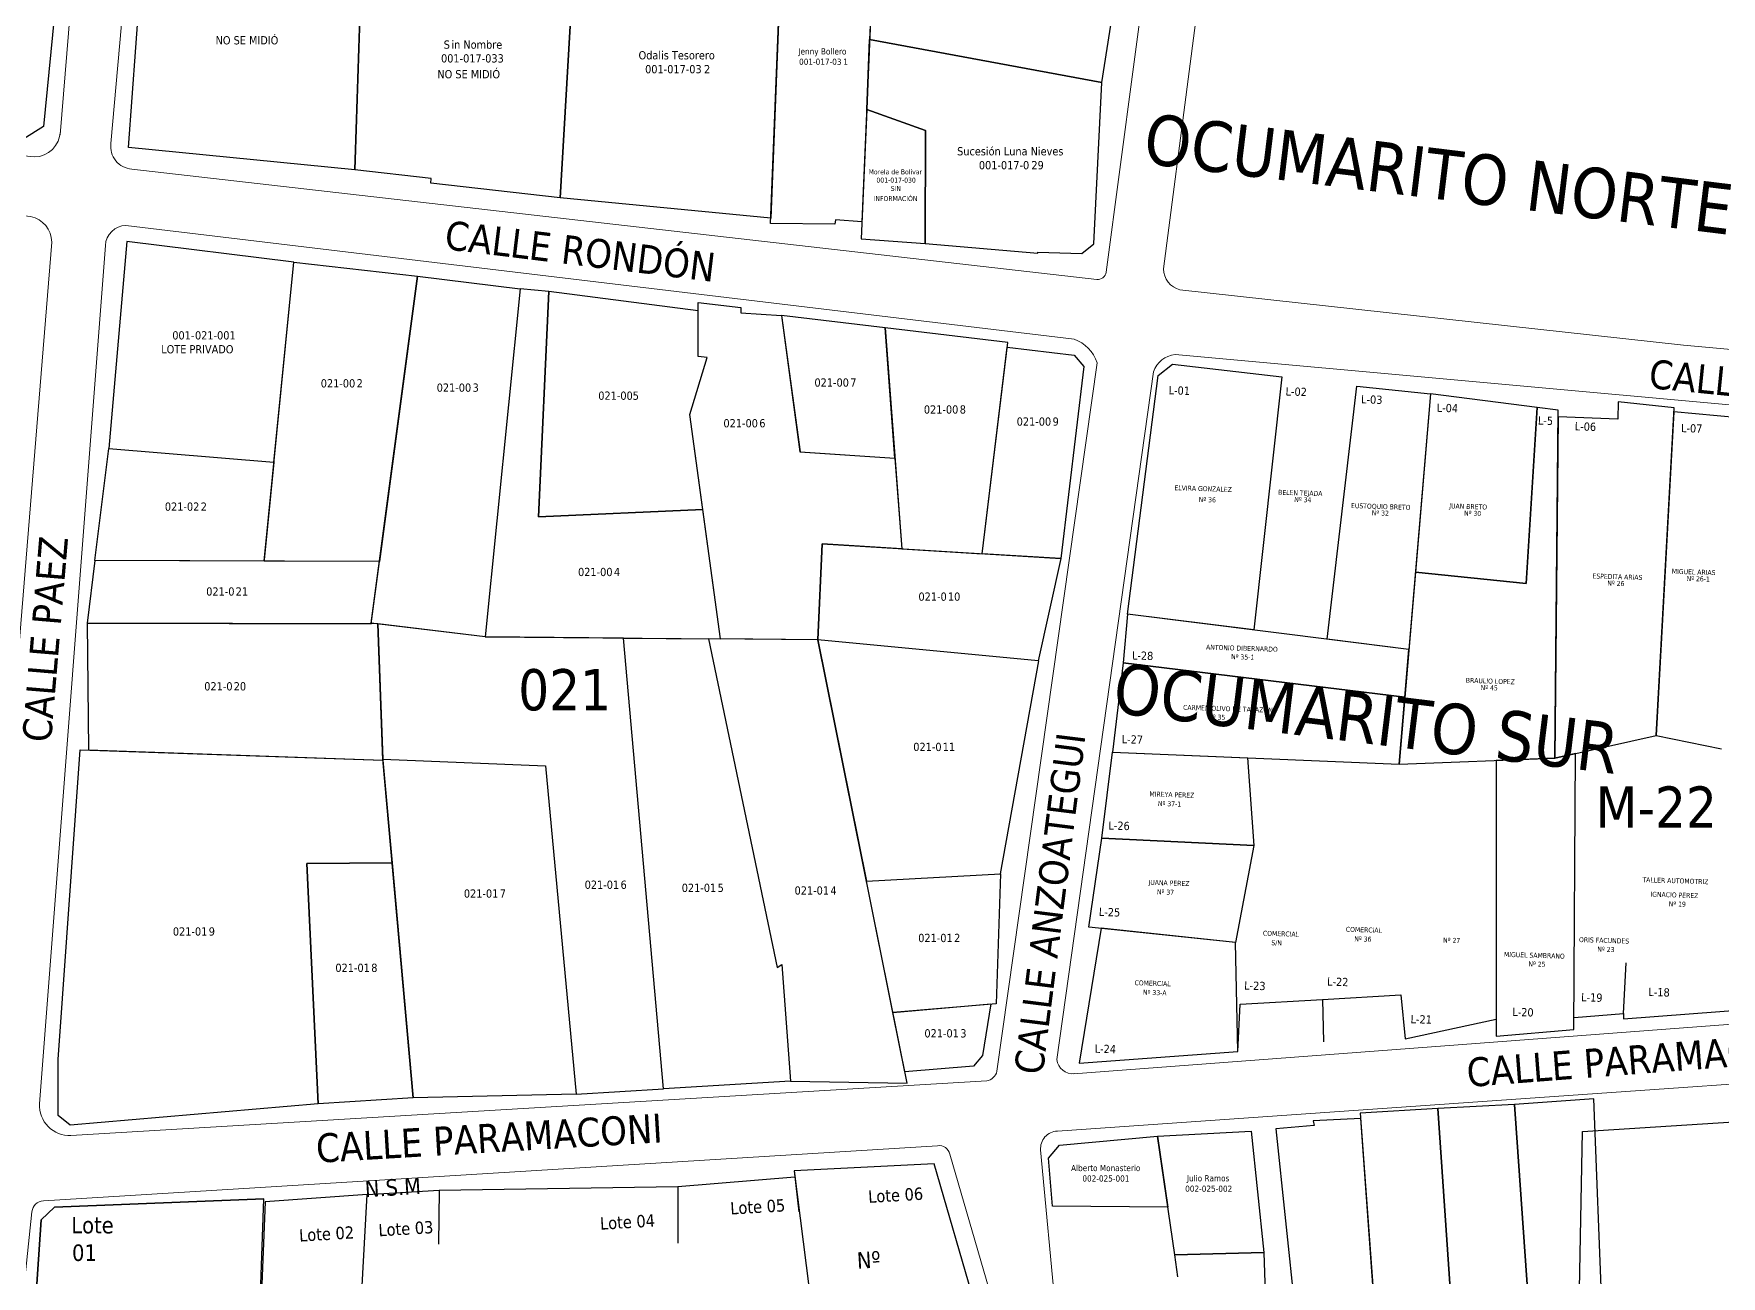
# Model space of a CAD drawing. Header units: metres. Extents: x 2 to 659295185, y -28 to 1124222152.
# Drawn here: x 658774.2 to 658978.8, y 1124353.5 to 1124504.1 of the extents above; entities that cross this region are included whole.
import ezdxf

# ---------------------------------------------------------------- set-up
doc = ezdxf.new("R2010")
doc.units = ezdxf.units.M
doc.header["$MEASUREMENT"] = 0
for name, color, linetype in [('CALLES', 1, 'CONTINUOUS'), ('MANZANA', 30, 'CONTINUOUS'), ('Numero de manzana', 6, 'CONTINUOUS'), ('PARCELA SL', 1, 'CONTINUOUS'), ('Parcelas', 140, 'CONTINUOUS'), ('POLIGONO', 1, 'CONTINUOUS')]:
    doc.layers.add(name, color=color, linetype=linetype)
doc.styles.get("Standard").update_dxf_attribs({"font": 'tahoma.ttf'})

msp = doc.modelspace()

# ---------------------------------------------------------------- linework, layer by layer
at = {"layer": 'MANZANA', "linetype": 'Continuous', "lineweight": 15}
for points in [[(658777.4528, 1124492.2606, -0.39583811), (658774.29, 1124489.1666), (658717.814, 1124494.934), (658714.101, 1124498.873), (658723.5356, 1124641.9489, -0.29875184), (658725.4452, 1124643.5675), (658747.933, 1124641.339), (658785.7919, 1124635.2479, -0.31263984), (658788.8218, 1124630.9632), (658777.418, 1124491.8361)], [(658919.3949, 1124588.9652), (658911.1302, 1124526.9494), (658878.0571, 1124535.2641), (658855.914, 1124538.1079), (658843.8451, 1124540.093), (658843.4756, 1124536.898), (658855.212, 1124535.7703), (658867.5185, 1124534.0835), (658874.9355, 1124532.5717), (658883.1378, 1124530.8997), (658893.128, 1124528.1245), (658900.5398, 1124526.8487), (658910.8752, 1124525.0353), (658904.2331, 1124475.1952, -0.42318416), (658903.1075, 1124474.3177), (658786.1198, 1124487.7066, -0.44217942), (658783.587, 1124490.8139), (658793.764, 1124604.8111, -0.28488497), (658797.485, 1124607.158), (658917.4138, 1124591.8888, -0.46506484), (658919.3949, 1124588.9652)], [(658716.12, 1124488.5426), (658773.8472, 1124481.9373, -0.35693612), (658776.4012, 1124478.8283), (658767.9545, 1124375.3546, -0.3152231), (658760.629, 1124368.334), (658710.2043, 1124366.3686, -0.40258586), (658708.0441, 1124368.0288), (658714.0323, 1124486.7725, -0.33544644), (658716.12, 1124488.5426)], [(658900.2717, 1124378.0201), (659055.7382, 1124389.7313, 0.29280857), (659057.2419, 1124391.5444), (659057.5212, 1124451.3484, 0.35422273), (659056.8274, 1124452.1117), (658912.6089, 1124465.2002, 0.30163594), (658909.9966, 1124463.1154), (658898.2647, 1124379.7305, 0.41161029), (658900.3932, 1124378.0293)], [(659055.8485, 1124382.0647), (658898.3381, 1124371.0551, 0.43042936), (658896.3056, 1124368.7797), (658898.1969, 1124348.5853), (658898.509, 1124345.0153), (658923.6449, 1124272.4919), (658939.4761, 1124278.122), (658950.9387, 1124280.2714), (658963.1935, 1124281.4237), (658970.1956, 1124281.8752), (658970.1956, 1124281.8752), (659061.2404, 1124285.2896, 0.40849393), (659064.4211, 1124288.1584), (659057.0739, 1124381.0042, 0.3695006), (659055.8485, 1124382.0647)], [(658913.9787, 1124269.0543, 0.36255694), (658914.4123, 1124270.3414), (658909.809, 1124286.121), (658907.045, 1124293.486), (658885.2804, 1124368.2508, 0.41096429), (658883.8112, 1124369.2844), (658775.3896, 1124362.6177, 0.37470685), (658774.0112, 1124361.2979), (658769.962, 1124322.812), (658759.9265, 1124208.1526, 0.2661707), (658760.7242, 1124207.0503), (658765.982, 1124206.4032), (658816.385, 1124234.622), (658828.96, 1124240.168), (658862.9307, 1124251.003), (658862.9307, 1124251.003), (658862.9307, 1124251.003), (658848.6211, 1124311.3468), (658852.1811, 1124311.3296), (658866.4336, 1124252.1459), (658913.9787, 1124269.0543)]]:
    msp.add_lwpolyline(points, format="xyb", dxfattribs=at)
for points in [[(658927.2284, 1124586.8755, -0.28617936), (658929.8975, 1124590.0965), (659060.9441, 1124573.8964), (659063.1476, 1124569.745), (659058.4831, 1124461.9178, -0.29082642), (659055.7547, 1124458.9376), (658974.267, 1124466.351), (658913.1992, 1124473.0647, -0.337282), (658911.2085, 1124475.5969), (658917.4144, 1124523.5024), (658936.1167, 1124522.6755), (658936.2646, 1124527.1074), (658917.8917, 1124527.1873), (658921.7176, 1124556.7207)], [(658782.9185, 1124478.4289), (658774.9391, 1124374.3889, 0.44719732), (658778.7367, 1124370.5269), (658889.763, 1124377.1663, 0.31399098), (658891.015, 1124378.3212), (658903.1639, 1124464.2276, 0.22838531), (658900.3532, 1124467.0815), (658785.4087, 1124480.8475, 0.4032541)]]:
    msp.add_lwpolyline(points, format="xyb", close=True, dxfattribs=at)
at = {"layer": 'PARCELA SL', "color": 1, "linetype": 'Continuous', "ltscale": 50}
for p, q in [((658966.9605, 1124385.3106), (658967.3181, 1124391.4665)), ((658920.2082, 1124380.7223), (658920.4918, 1124386.4453)), ((658920.4918, 1124386.4453), (658930.4749, 1124387.0267)), ((658930.4749, 1124387.0267), (658939.9688, 1124387.5796)), ((658930.4749, 1124387.0267), (658930.6173, 1124381.8987)), ((658939.9688, 1124387.5796), (658940.5075, 1124382.2467)), ((658940.5075, 1124382.2467), (658951.5377, 1124384.6547)), ((658960.9795, 1124384.8339), (658966.9605, 1124385.3106)), ((658966.9605, 1124384.6806), (658982.9153, 1124385.8829)), ((658966.9605, 1124385.3106), (658966.9605, 1124384.6806))]:
    msp.add_line(p, q, dxfattribs=at)
at = {"layer": 'PARCELA SL', "color": 1, "linetype": 'Continuous', "ltscale": 30}
for p, q in [((658814.6623, 1124363.3744), (658823.3763, 1124363.9027)), ((658823.3763, 1124363.9027), (658823.3194, 1124357.3495)), ((658823.3763, 1124363.9027), (658852.3026, 1124364.3614)), ((658852.3026, 1124364.3614), (658866.5143, 1124365.5339)), ((658852.3026, 1124364.3614), (658852.3026, 1124357.4803))]:
    msp.add_line(p, q, dxfattribs=at)
msp.add_lwpolyline([(658800.2847, 1124313.4343), (658811.9583, 1124313.9783), (658814.6623, 1124363.3744), (658802.2941, 1124362.4864), (658800.2847, 1124313.4343)], dxfattribs=at)
at = {"layer": 'Parcelas', "lineweight": -2}
for p, q in [((658785.7222, 1124490.3282), (658788.619, 1124529.8919)), ((658814.3841, 1124525.1174), (658813.1368, 1124487.5993)), ((658813.1368, 1124487.5993), (658814.3841, 1124525.1174)), ((658838.0623, 1124484.2031), (658840.1492, 1124520.3429)), ((658840.1492, 1124520.3429), (658838.0623, 1124484.2031)), ((658777.8465, 1124517.6697), (658775.4163, 1124492.8685)), ((658863.5684, 1124481.1081), (658864.9664, 1124516.9718)), ((658864.9605, 1124516.821), (658863.5925, 1124481.7276)), ((658876.0918, 1124515.5818), (658874.6387, 1124481.2826)), ((658876.0918, 1124515.5818), (658875.5762, 1124503.4127)), ((658903.7148, 1124498.1852), (658905.6206, 1124510.286)), ((658875.5762, 1124503.4127), (658875.2173, 1124494.9403)), ((658875.2173, 1124494.9403), (658875.5762, 1124503.4127)), ((658875.5762, 1124503.4127), (658903.7148, 1124498.1852)), ((658903.7148, 1124498.1852), (658875.5762, 1124503.4127)), ((658875.5762, 1124503.4127), (658903.7148, 1124498.1852)), ((658902.757, 1124478.6386), (658903.7148, 1124498.1852)), ((658875.2173, 1124494.9403), (658874.5529, 1124479.2569)), ((658882.3666, 1124492.362), (658875.2173, 1124494.9403)), ((658875.2173, 1124494.9403), (658882.3666, 1124492.362)), ((658882.3666, 1124492.362), (658875.2173, 1124494.9403)), ((658775.4163, 1124492.8685), (658773.0121, 1124491.3568)), ((658882.3666, 1124492.362), (658882.3195, 1124478.6821)), ((658882.3195, 1124478.6821), (658882.3666, 1124492.362)), ((658813.1368, 1124487.5993), (658785.7222, 1124490.3282)), ((658822.4261, 1124486.5361), (658813.1368, 1124487.5993)), ((658822.3647, 1124485.9996), (658822.4261, 1124486.5361)), ((658838.0623, 1124484.2031), (658822.3647, 1124485.9996)), ((658863.5925, 1124481.7276), (658838.0623, 1124484.2031)), ((658871.368, 1124481.0351), (658863.5684, 1124481.1081)), ((658871.4498, 1124481.5487), (658871.368, 1124481.0351)), ((658874.6387, 1124481.2826), (658871.4498, 1124481.5487)), ((658785.5143, 1124478.9104), (658783.3202, 1124453.8187)), ((658805.751, 1124476.415), (658785.5143, 1124478.9104)), ((658874.5529, 1124479.2569), (658882.3195, 1124478.6821)), ((658882.3195, 1124478.6821), (658895.9688, 1124477.5053)), ((658901.3196, 1124477.4582), (658902.757, 1124478.6386)), ((658802.1529, 1124440.177), (658805.751, 1124476.415)), ((658803.3321, 1124452.1653), (658805.751, 1124476.415)), ((658805.751, 1124476.415), (658820.7534, 1124474.7009)), ((658805.751, 1124476.415), (658820.7534, 1124474.7009)), ((658895.9688, 1124477.5053), (658895.9716, 1124477.6053)), ((658895.9716, 1124477.6053), (658901.3196, 1124477.4582)), ((658815.155, 1124432.6419), (658820.7534, 1124474.7009)), ((658820.7534, 1124474.7009), (658816.1512, 1124440.1259)), ((658820.7534, 1124474.7009), (658833.1903, 1124473.1767)), ((658833.1903, 1124473.1767), (658828.9563, 1124430.9886)), ((658833.1903, 1124473.1767), (658828.9563, 1124430.9886)), ((658836.6745, 1124472.844), (658833.1903, 1124473.1767)), ((658836.6745, 1124472.844), (658835.4153, 1124445.5297)), ((658835.4153, 1124445.5297), (658836.6745, 1124472.844)), ((658854.7693, 1124470.4927), (658836.6745, 1124472.844)), ((658854.7693, 1124471.5027), (658859.9667, 1124470.9196)), ((658854.7693, 1124464.9627), (658854.7693, 1124471.5027)), ((658854.7693, 1124464.9627), (658854.7693, 1124470.4927)), ((658859.9667, 1124470.9196), (658859.9667, 1124470.2696)), ((658859.9667, 1124470.2696), (658864.8864, 1124469.9514)), ((658864.8864, 1124469.9514), (658867.1089, 1124453.4)), ((658864.8864, 1124469.9514), (658867.1493, 1124453.4055)), ((658877.4448, 1124468.4317), (658864.8864, 1124469.9514)), ((658878.6457, 1124452.6674), (658877.4448, 1124468.4317)), ((658892.332, 1124466.6794), (658877.4448, 1124468.4317)), ((658877.4465, 1124468.4465), (658879.4819, 1124441.664)), ((658889.2236, 1124441.0673), (658892.332, 1124466.6794)), ((658889.2236, 1124441.0673), (658892.2621, 1124466.1036)), ((658892.2621, 1124466.1036), (658900.354, 1124465.1315)), ((658853.7729, 1124457.9481), (658855.8622, 1124464.8383)), ((658853.7729, 1124457.9481), (658855.8622, 1124464.8383)), ((658855.8622, 1124464.8383), (658854.7693, 1124464.9627)), ((658855.8622, 1124464.8383), (658854.7693, 1124464.9627)), ((658900.354, 1124465.1315), (658901.5573, 1124463.7661)), ((658910.5636, 1124462.6714), (658912.2923, 1124464.0322)), ((658912.2923, 1124464.0322), (658925.5556, 1124462.5137)), ((658901.5573, 1124463.7661), (658898.7658, 1124440.4829)), ((658906.8255, 1124433.752), (658910.5636, 1124462.6714)), ((658925.5556, 1124462.5137), (658922.1444, 1124431.8227)), ((658931.0441, 1124430.7018), (658934.6267, 1124461.3933)), ((658934.6267, 1124461.3933), (658943.5554, 1124460.4346)), ((658943.5554, 1124460.4346), (658940.9558, 1124429.4535)), ((658943.5554, 1124460.4346), (658941.7423, 1124438.8105)), ((658956.5223, 1124458.7964), (658943.5554, 1124460.4346)), ((658855.3452, 1124446.4249), (658853.7729, 1124457.9481)), ((658857.4853, 1124430.7402), (658853.7729, 1124457.9481)), ((658956.5223, 1124458.7964), (658955.1945, 1124437.4576)), ((658955.1945, 1124437.4576), (658956.5223, 1124458.7964)), ((658959.0582, 1124458.4837), (658956.5223, 1124458.7964)), ((658958.662, 1124416.2855), (658959.0582, 1124458.4837)), ((658966.3218, 1124459.4974), (658966.3039, 1124457.3974)), ((658973.1024, 1124458.7656), (658966.3218, 1124459.4974)), ((658970.9253, 1124419.0452), (658973.1024, 1124458.7656)), ((658973.0751, 1124458.2664), (658970.9253, 1124419.0452)), ((658980.9612, 1124457.5347), (658973.0751, 1124458.2664)), ((658959.0492, 1124457.6737), (658958.662, 1124416.2855)), ((658966.3039, 1124457.3974), (658959.0492, 1124457.6737)), ((658781.6431, 1124440.252), (658783.3202, 1124453.8187)), ((658783.3202, 1124453.8187), (658803.3321, 1124452.1653)), ((658783.3202, 1124453.8187), (658803.3321, 1124452.1653)), ((658803.3321, 1124452.1653), (658802.1695, 1124440.344)), ((658867.1089, 1124453.4), (658878.6457, 1124452.6674)), ((658867.1493, 1124453.4055), (658878.6457, 1124452.6674)), ((658878.6457, 1124452.6674), (658879.4819, 1124441.664)), ((658835.4153, 1124445.5297), (658855.3452, 1124446.4249)), ((658855.3452, 1124446.4249), (658835.4153, 1124445.5297)), ((658857.4853, 1124430.7402), (658855.3452, 1124446.4249)), ((658869.8, 1124442.257), (658869.2804, 1124430.6375)), ((658869.2804, 1124430.6375), (658869.8, 1124442.257)), ((658879.4819, 1124441.664), (658869.8, 1124442.257)), ((658869.8, 1124442.257), (658898.7658, 1124440.4829)), ((658879.4819, 1124441.664), (658889.2236, 1124441.0673)), ((658781.6431, 1124440.252), (658780.7033, 1124432.6498)), ((658816.1512, 1124440.1259), (658781.6431, 1124440.252)), ((658802.1529, 1124440.177), (658781.6431, 1124440.252)), ((658802.1695, 1124440.344), (658802.1529, 1124440.177)), ((658816.1512, 1124440.1259), (658802.1529, 1124440.177)), ((658815.1424, 1124432.5475), (658816.1512, 1124440.1259)), ((658898.7658, 1124440.4829), (658889.2236, 1124441.0673)), ((658898.7658, 1124440.4829), (658896.0125, 1124428.0849)), ((658941.7423, 1124438.8105), (658939.7866, 1124415.5426)), ((658955.1945, 1124437.4576), (658941.7423, 1124438.8105)), ((658941.7423, 1124438.8105), (658955.1945, 1124437.4576)), ((658906.8255, 1124433.752), (658906.3019, 1124427.8351)), ((658940.9558, 1124429.4535), (658906.8255, 1124433.752)), ((658922.1444, 1124431.8227), (658906.8255, 1124433.752)), ((658780.7033, 1124432.6498), (658780.8757, 1124417.2708)), ((658815.9631, 1124432.5451), (658780.7033, 1124432.6498)), ((658780.7033, 1124432.6498), (658780.8757, 1124417.2708)), ((658780.7033, 1124432.6498), (658815.1424, 1124432.5475)), ((658828.9563, 1124430.9886), (658815.155, 1124432.6419)), ((658828.9563, 1124430.9886), (658815.9631, 1124432.5451)), ((658815.9631, 1124432.5451), (658816.551, 1124416.166)), ((658816.555, 1124416.0557), (658815.9631, 1124432.5451)), ((658845.7113, 1124430.8427), (658828.9563, 1124430.9886)), ((658828.9563, 1124430.9886), (658857.4853, 1124430.7402)), ((658850.5943, 1124376.1837), (658845.7113, 1124430.8427)), ((658850.5943, 1124376.1837), (658845.7113, 1124430.8427)), ((658845.7113, 1124430.8427), (658856.031, 1124430.7529)), ((658869.2804, 1124430.6375), (658856.031, 1124430.7529)), ((658856.031, 1124430.7529), (658864.3491, 1124390.8813)), ((658856.031, 1124430.7529), (658864.3491, 1124390.8813)), ((658869.2804, 1124430.6375), (658857.4853, 1124430.7402)), ((658896.0125, 1124428.0849), (658869.2804, 1124430.6375)), ((658869.2804, 1124430.6375), (658875.1886, 1124401.378)), ((658896.0125, 1124428.0849), (658869.2804, 1124430.6375)), ((658880.1349, 1124376.8824), (658869.2804, 1124430.6375)), ((658940.9558, 1124429.4535), (658931.0441, 1124430.7018)), ((658940.4715, 1124423.6908), (658940.9558, 1124429.4535)), ((658891.4351, 1124402.2536), (658896.0822, 1124428.0849)), ((658906.3019, 1124427.8351), (658905.0176, 1124417.011)), ((658940.4715, 1124423.6908), (658906.3019, 1124427.8351)), ((658906.3019, 1124427.8351), (658940.4715, 1124423.6908)), ((658939.7866, 1124415.5426), (658940.4715, 1124423.6908)), ((658958.662, 1124416.2855), (658970.9253, 1124419.0452)), ((658970.9253, 1124419.0452), (658978.8706, 1124417.4191)), ((658777.1738, 1124379.7308), (658779.8463, 1124417.3058)), ((658779.8463, 1124417.3058), (658816.555, 1124416.0557)), ((658780.8757, 1124417.2708), (658816.555, 1124416.0557)), ((658903.7438, 1124406.5987), (658905.0176, 1124417.011)), ((658905.0176, 1124417.011), (658921.373, 1124416.3203)), ((658905.0176, 1124417.011), (658939.7866, 1124415.5426)), ((658816.551, 1124416.166), (658836.2673, 1124415.3648)), ((658816.551, 1124416.166), (658836.2673, 1124415.3648)), ((658820.2086, 1124375.0885), (658816.551, 1124416.166)), ((658816.555, 1124416.0557), (658817.6654, 1124403.6053)), ((658836.2673, 1124415.3648), (658840.0032, 1124375.5497)), ((658836.2673, 1124415.3648), (658840.0032, 1124375.5497)), ((658921.373, 1124416.3203), (658922.1418, 1124405.6981)), ((658939.7866, 1124415.5426), (658958.662, 1124416.2855)), ((658958.662, 1124416.2855), (658951.5377, 1124416.0051)), ((658951.5377, 1124416.0051), (658951.5377, 1124382.5747)), ((658961.1412, 1124416.8434), (658958.662, 1124416.2855)), ((658960.9722, 1124383.3939), (658961.1412, 1124416.8434)), ((658902.1567, 1124395.8047), (658903.7438, 1124406.5987)), ((658903.7438, 1124406.5987), (658922.1418, 1124405.6981)), ((658922.1418, 1124405.6981), (658903.7438, 1124406.5987)), ((658922.1418, 1124405.6981), (658919.9395, 1124393.9426)), ((658807.3358, 1124403.5068), (658817.6654, 1124403.6053)), ((658817.6654, 1124403.6053), (658807.3358, 1124403.5068)), ((658808.7304, 1124374.3802), (658807.3358, 1124403.5068)), ((658807.3358, 1124403.5068), (658808.7304, 1124374.3802)), ((658817.6654, 1124403.6053), (658817.6654, 1124403.6053)), ((658817.6654, 1124403.6053), (658820.2086, 1124375.0885)), ((658875.1886, 1124401.378), (658891.4351, 1124402.2536)), ((658875.1886, 1124401.378), (658891.4351, 1124402.2536)), ((658878.403, 1124385.4593), (658875.1886, 1124401.378)), ((658891.4351, 1124402.2536), (658890.8973, 1124386.5028)), ((658903.6486, 1124395.6485), (658900.9906, 1124379.3032)), ((658919.9395, 1124393.9426), (658902.1567, 1124395.8047)), ((658919.9395, 1124393.9426), (658903.6486, 1124395.6485)), ((658920.2082, 1124380.7223), (658919.9395, 1124393.9426)), ((658864.3491, 1124390.8813), (658864.9386, 1124391.2769)), ((658864.3491, 1124390.8813), (658864.9386, 1124391.2769)), ((658864.9386, 1124391.2769), (658865.9867, 1124377.1056)), ((658864.9386, 1124391.2769), (658865.9867, 1124377.1056)), ((658890.8973, 1124386.5028), (658878.403, 1124385.4593)), ((658878.403, 1124385.4593), (658890.2773, 1124386.5028)), ((658890.2773, 1124386.5028), (658889.2592, 1124380.2349)), ((658879.8578, 1124378.2547), (658878.403, 1124385.4593)), ((658951.5377, 1124382.5747), (658960.9722, 1124383.3939)), ((658889.2592, 1124380.2349), (658888.1786, 1124378.9486)), ((658900.9906, 1124379.3032), (658920.2082, 1124380.7223)), ((658777.1998, 1124372.9408), (658777.1738, 1124379.7308)), ((658888.1786, 1124378.9486), (658879.8578, 1124378.2547)), ((658840.0032, 1124375.5497), (658850.5943, 1124376.1837)), ((658865.9867, 1124377.1056), (658850.5943, 1124376.1837)), ((658865.9867, 1124377.1056), (658880.1349, 1124376.8824)), ((658865.9867, 1124377.1056), (658880.1349, 1124376.8824)), ((658808.7304, 1124374.3802), (658778.6436, 1124371.7682)), ((658820.2086, 1124375.0885), (658808.7304, 1124374.3802)), ((658840.0032, 1124375.5497), (658820.2086, 1124375.0885)), ((658953.7633, 1124374.2877), (658944.4761, 1124373.7989)), ((658963.3798, 1124374.9602), (658953.7633, 1124374.2877)), ((658953.7633, 1124374.2877), (658955.8696, 1124344.452)), ((658955.8696, 1124344.452), (658953.7633, 1124374.2877)), ((658964.9031, 1124336.6204), (658963.3798, 1124374.9602)), ((658778.6436, 1124371.7682), (658777.1998, 1124372.9408)), ((658935.1205, 1124372.5971), (658929.3677, 1124372.3089)), ((658929.3677, 1124372.3089), (658929.4526, 1124371.7352)), ((658944.4761, 1124373.7989), (658935.0531, 1124373.2335)), ((658935.0531, 1124373.2335), (658937.9194, 1124334.35)), ((658937.9194, 1124334.35), (658935.1205, 1124372.5971)), ((658944.4761, 1124373.7989), (658946.4416, 1124345.0961)), ((658947.1242, 1124335.1279), (658944.4761, 1124373.7989)), ((658898.5769, 1124369.372), (658910.4794, 1124370.437)), ((658910.4794, 1124370.437), (658921.8419, 1124371.0667)), ((658912.5662, 1124356.0678), (658910.4794, 1124370.437)), ((658910.4794, 1124370.437), (658911.7297, 1124361.8274)), ((658921.8419, 1124371.0667), (658923.382, 1124356.3671)), ((658929.4526, 1124371.7352), (658924.829, 1124371.3449)), ((658924.829, 1124371.3449), (658928.0989, 1124340.0778)), ((658897.2647, 1124367.797), (658898.5769, 1124369.372)), ((658883.4174, 1124367.0992), (658866.4397, 1124366.2299)), ((658883.4174, 1124367.0992), (658866.4397, 1124366.2299)), ((658866.4397, 1124366.2299), (658869.1391, 1124344.8036)), ((658866.4397, 1124366.2299), (658866.9729, 1124361.2584)), ((658888.353, 1124349.9451), (658883.4174, 1124367.0992)), ((658888.353, 1124349.9451), (658883.4174, 1124367.0992)), ((658897.7504, 1124361.9672), (658897.2647, 1124367.797)), ((658776.7453, 1124361.8288), (658775.1152, 1124360.307)), ((658775.1152, 1124360.307), (658776.7453, 1124361.8288)), ((658802.125, 1124362.8433), (658776.7453, 1124361.8288)), ((658776.7453, 1124361.8288), (658802.125, 1124362.8433)), ((658800.8546, 1124327.7762), (658802.125, 1124362.8433)), ((658911.7297, 1124361.8274), (658897.7504, 1124361.9672)), ((658775.1152, 1124360.307), (658774.4701, 1124350.7287)), ((658774.4701, 1124350.7287), (658775.1152, 1124360.307)), ((658912.5662, 1124356.0678), (658923.382, 1124356.3671)), ((658923.382, 1124356.3671), (658912.5662, 1124356.0678)), ((658912.9513, 1124353.4156), (658912.5662, 1124356.0678)), ((658923.382, 1124356.3671), (658923.65, 1124347.8313))]:
    msp.add_line(p, q, dxfattribs=at)
at = {"layer": 'Parcelas', "lineweight": -3}
msp.add_lwpolyline([(658962, 1124371), (658993, 1124373), (658995, 1124346), (659008, 1124346), (659005, 1124373), (659017, 1124375), (659020, 1124346), (659025, 1124347), (659027, 1124322), (658984, 1124319), (658961, 1124318), (658962, 1124371)], dxfattribs=at)
at = {"layer": 'POLIGONO', "lineweight": -3}
msp.add_lwpolyline([(658962, 1124371), (658993, 1124373), (658995, 1124346), (659008, 1124346), (659005, 1124373), (659017, 1124375), (659020, 1124346), (659025, 1124347), (659027, 1124322), (658984, 1124319), (658961, 1124318), (658962, 1124371)], dxfattribs=at)

# ---------------------------------------------------------------- texts
at = {"layer": 'CALLES', "color": 0}
for s, height, rotation, p in [('OCUMARITO NORTE', 6.117209, 353.023491, (658908.5826, 1124488.4358)), ('CALLE RONDÓN', 3.5, 353.023491, (658823.926, 1124478.0146)), ('CALLE RONDÓN', 3.5, 354.275343, (658969.9428, 1124461.1712)), ('CALLE PAEZ', 3.5, 85.201841, (658776.3048, 1124418.1131)), ('OCUMARITO SUR ', 6.117209, 353.023491, (658904.8777, 1124421.8358)), ('CALLE ANZOATEGUI', 3.5, 82.801849, (658896.5429, 1124377.7876)), ('CALLE PARAMACONI', 3.5, 4.395279, (658948.0986, 1124376.4057)), ('CALLE PARAMACONI', 3.5, 3.393848, (658808.547, 1124367.2238))]:
    msp.add_text(s, height=height, rotation=rotation, dxfattribs=at).set_placement(p)
at = {"layer": 'Numero de manzana', "lineweight": -2}
for s, p in [('021', (658832.9667, 1124422.0789)), ('M-22', (658963.5798, 1124407.8536))]:
    msp.add_text(s, height=5, dxfattribs=at).set_placement(p)
at = {"layer": 'Parcelas', "lineweight": -2}
for s, height, p in [('NO SE MIDIÓ', 1, (658796.2719, 1124502.8154)), ('S', 1, (658823.9322, 1124502.2923)), ('in Nombre', 1, (658824.864, 1124502.2923)), ('001-017-033', 1, (658823.6081, 1124500.6216)), ('Odalis Tesorero', 1, (658847.5568, 1124500.9985)), ('Jenny Bollero', 0.75, (658866.9358, 1124501.5895)), ('001-017-03', 0.75, (658867.0193, 1124500.3364)), ('1', 0.75, (658872.3788, 1124500.3364)), ('NO SE MIDIÓ', 1, (658823.1596, 1124498.7025)), ('001-017-03', 1, (658848.3514, 1124499.311)), ('2', 1, (658855.4974, 1124499.311)), ('Sucesión Luna Nieves', 1, (658886.1833, 1124489.3612)), ('001-017-0', 1, (658888.8167, 1124487.6737)), ('29', 1, (658895.1857, 1124487.6737)), ('Morela de Bolívar', 0.6, (658875.4491, 1124487.0618)), ('001-017-030', 0.6, (658876.3962, 1124486.0593)), ('INFORMACIÓN', 0.6, (658876.0551, 1124483.8228)), ('SIN', 0.6, (658878.1261, 1124485.0484)), ('LOTE PRIVADO', 1, (658789.6813, 1124465.356)), ('001-', 1, (658791.0242, 1124467.0404)), ('021-001', 1, (658793.7764, 1124467.0404)), ('021-00', 1, (658809.0254, 1124461.2248)), ('2', 1, (658813.3753, 1124461.2248)), ('021-00', 1, (658868.8817, 1124461.322)), ('7', 1, (658873.2316, 1124461.322)), ('021-00', 1, (658823.083, 1124460.703)), ('3', 1, (658827.4329, 1124460.703)), ('021-005', 1, (658842.6727, 1124459.7269)), ('021-00', 1, (658882.149, 1124458.0526)), ('8', 1, (658886.4989, 1124458.0526)), ('021-00', 1, (658857.8482, 1124456.3863)), ('6', 1, (658862.1981, 1124456.3863)), ('021-00', 1, (658893.4045, 1124456.59)), ('9', 1, (658897.7545, 1124456.59)), ('021-02', 1, (658790.1227, 1124446.2754)), ('2', 1, (658794.4727, 1124446.2754)), ('021-00', 1, (658840.2199, 1124438.3541)), ('4', 1, (658844.5699, 1124438.3541)), ('021-0', 1, (658795.1378, 1124435.9878)), ('21', 1, (658798.7108, 1124435.9878)), ('021-0', 1, (658881.4936, 1124435.3655)), ('10', 1, (658885.0666, 1124435.3655)), ('021-0', 1, (658794.8994, 1124424.492)), ('20', 1, (658798.4724, 1124424.492)), ('021-0', 1, (658880.8647, 1124417.1445)), ('11', 1, (658884.4376, 1124417.1445)), ('021-01', 1, (658841.0245, 1124400.4356)), ('6', 1, (658845.3745, 1124400.4356)), ('021-01', 1, (658852.7915, 1124400.0609)), ('5', 1, (658857.1414, 1124400.0609)), ('021-01', 1, (658866.4711, 1124399.7407)), ('4', 1, (658870.8211, 1124399.7407)), ('021-01', 1, (658826.3769, 1124399.3702)), ('7', 1, (658830.7268, 1124399.3702)), ('021-01', 1, (658791.0949, 1124394.7693)), ('9', 1, (658795.4448, 1124394.7693)), ('021-01', 1, (658881.4634, 1124393.9836)), ('2', 1, (658885.8134, 1124393.9836)), ('021-01', 1, (658810.7986, 1124390.3632)), ('8', 1, (658815.1486, 1124390.3632)), ('021-01', 1, (658882.2155, 1124382.4218)), ('3', 1, (658886.5654, 1124382.4218)), ('Alberto Monasterio', 0.75, (658899.9938, 1124366.2143)), ('002-025-001', 0.75, (658901.3687, 1124364.9487)), ('002-025-002', 0.75, (658913.8322, 1124363.708)), ('Julio Ramos', 0.75, (658914.0332, 1124364.9736)), ('Lote', 2, (658778.7802, 1124358.6659)), ('01', 2, (658778.8688, 1124355.3244))]:
    msp.add_text(s, height=height, dxfattribs=at).set_placement(p)
for s, height, rotation, p in [('L-01', 1, 358.192299, (658911.8121, 1124460.395)), ('L-02', 1, 358.192299, (658925.9904, 1124460.2527)), ('L-03', 1, 358.192299, (658935.1491, 1124459.2985)), ('L-04', 1, 358.192299, (658944.317, 1124458.2747)), ('L-5', 1, 358.192299, (658956.5885, 1124456.7255)), ('L-06', 1, 358.192299, (658961.0566, 1124456.0242)), ('L-07', 1, 358.192299, (658973.941, 1124455.8128)), ('ELVIRA GONZALEZ', 0.6, 358.192299, (658912.5161, 1124448.7697)), ('Nº 36', 0.6, 358.192299, (658915.4699, 1124447.3468)), ('BELEN TEJADA', 0.6, 358.192299, (658925.0967, 1124448.22)), ('Nº 34', 0.6, 358.192299, (658927.0458, 1124447.3548)), ('EUSTOQUIO BRETO', 0.6, 358.192299, (658933.9358, 1124446.6049)), ('Nº 32', 0.6, 358.192299, (658936.4462, 1124445.7397)), ('JUAN BRETO', 0.6, 358.192299, (658945.841, 1124446.5656)), ('Nº 30', 0.6, 358.192299, (658947.6364, 1124445.7003)), ('ESPEDITA ARIAS', 0.6, 358.192299, (658963.2091, 1124438.0746)), ('Nº 26', 0.6, 358.192299, (658965.0046, 1124437.2094)), ('MIGUEL ARIAS', 0.6, 358.192299, (658972.8235, 1124438.6387)), ('Nº 26-1', 0.6, 358.192299, (658974.6189, 1124437.7734)), ('L-28', 1, 358.192299, (658907.3681, 1124428.2491)), ('ANTONIO DIBERNARDO', 0.6, 358.192299, (658916.355, 1124429.4454)), ('Nº 35-1', 0.6, 358.192299, (658919.3892, 1124428.2941)), ('BRAULIO LOPEZ', 0.6, 358.192299, (658947.8483, 1124425.4196)), ('Nº 45', 0.6, 358.192299, (658949.6437, 1124424.5544)), ('CARMEN OLIVO DE TARAZON', 0.6, 358.192299, (658913.575, 1124422.1421)), ('Nº 35', 0.6, 358.192299, (658916.6092, 1124420.9908)), ('L-27', 1, 358.192299, (658906.1227, 1124418.0958)), ('MIREYA PEREZ', 0.6, 358.192299, (658909.493, 1124411.646)), ('Nº 37-1', 0.6, 358.192299, (658910.517, 1124410.4948)), ('L-26', 1, 358.192299, (658904.5125, 1124407.6311)), ('JUANA PEREZ', 0.6, 358.192299, (658909.375, 1124400.9288)), ('TALLER AUTOMOTRIZ', 0.6, 358.192299, (658969.2612, 1124401.2472)), ('Nº 37', 0.6, 358.192299, (658910.399, 1124399.7776)), ('IGNACIO PEREZ', 0.6, 358.192299, (658970.2357, 1124399.489)), ('Nº 19', 0.6, 358.192299, (658972.4512, 1124398.3378)), ('L-25', 1, 358.192299, (658903.3547, 1124397.155)), ('COMERCIAL', 0.6, 358.192299, (658923.25, 1124394.7612)), ('COMERCIAL', 0.6, 358.192299, (658933.3036, 1124395.2384)), ('Nº 36', 0.6, 358.192299, (658934.3276, 1124394.0871)), ('Nº 27', 0.6, 358.192299, (658945.0903, 1124393.9313)), ('ORIS FACUNDES', 0.6, 358.192299, (658961.5756, 1124393.9847)), ('S/N', 0.6, 358.192299, (658924.274, 1124393.6099)), ('MIGUEL SAMBRANO', 0.6, 358.192299, (658952.4769, 1124392.1989)), ('Nº 23', 0.6, 358.192299, (658963.7911, 1124392.8334)), ('Nº 25', 0.6, 358.192299, (658955.4445, 1124391.0477)), ('COMERCIAL', 0.6, 358.192299, (658907.6846, 1124388.758)), ('L-23', 1, 358.192299, (658920.9749, 1124388.2306)), ('L-22', 1, 358.192299, (658931.0285, 1124388.7078)), ('L-18', 1, 358.192299, (658969.9815, 1124387.4462)), ('Nº 33-A', 0.6, 358.192299, (658908.7086, 1124387.6068)), ('L-19', 1, 358.192299, (658961.8281, 1124386.8136)), ('L-21', 1, 358.192299, (658941.1483, 1124384.1549)), ('L-20', 1, 358.192299, (658953.4815, 1124385.0278)), ('L-24', 1, 358.192299, (658902.8465, 1124380.5706)), ('N.S.M', 2, 3.393848, (658814.4281, 1124363.053)), ('Lote 06', 1.5, 3.393848, (658875.4432, 1124362.3568)), ('Lote 05', 1.5, 3.393848, (658858.7211, 1124360.9504)), ('Lote 03', 1.5, 3.393848, (658816.0638, 1124358.3033)), ('Lote 04', 1.5, 3.393848, (658842.9306, 1124359.104)), ('Lote 02', 1.5, 3.393848, (658806.4467, 1124357.6637)), ('Nº', 2, 3.393848, (658874.0848, 1124354.3687))]:
    msp.add_text(s, height=height, rotation=rotation, dxfattribs=at).set_placement(p)

doc.saveas('drawing.dxf')
